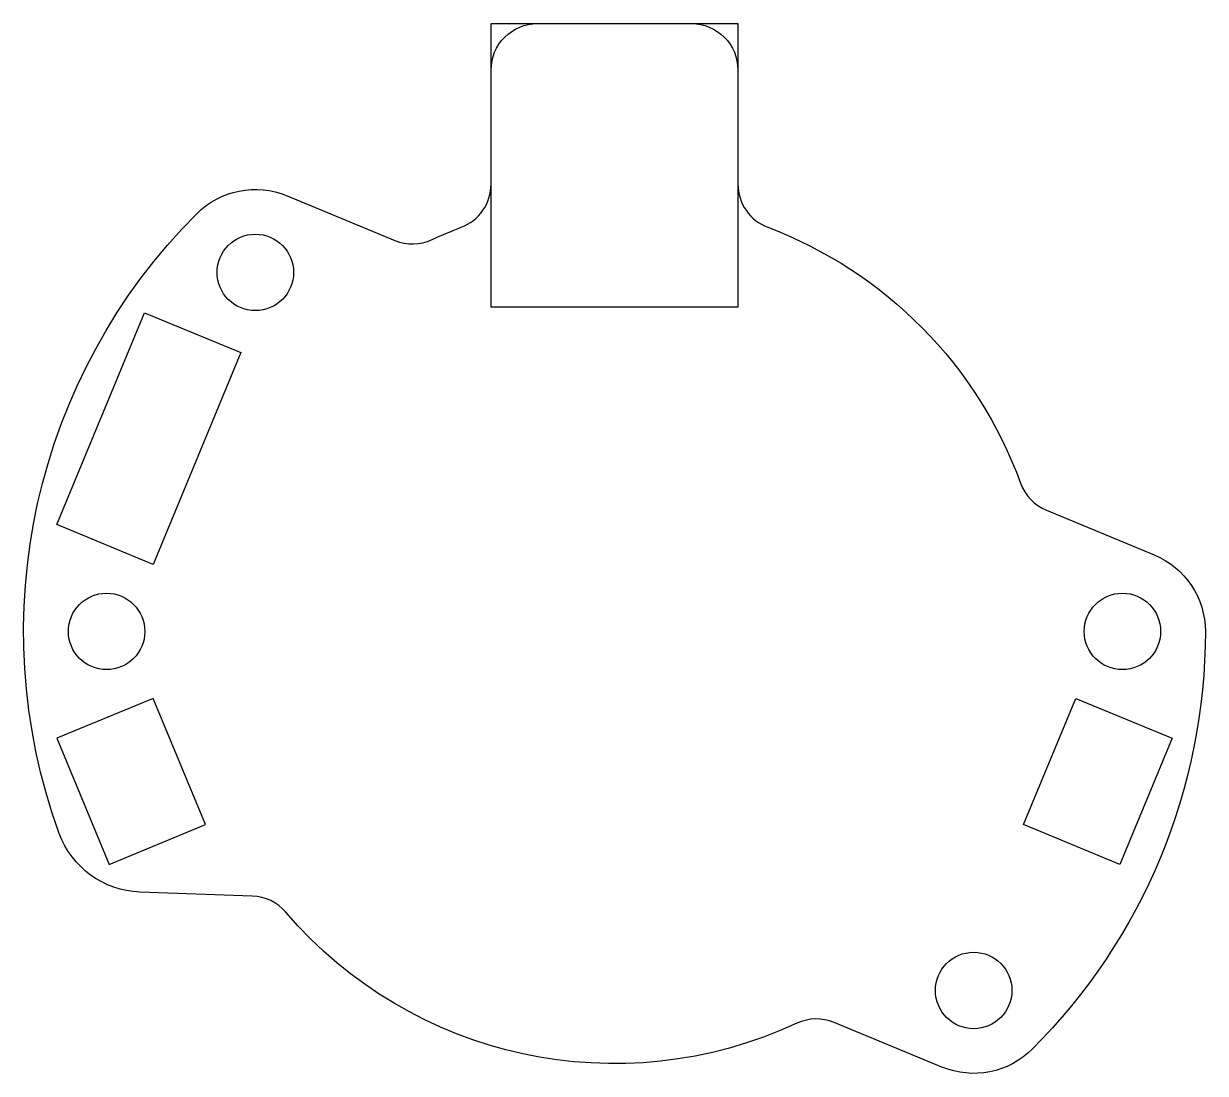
# Model space of a CAD drawing. Header units: millimetres. Extents: x -25.5 to 25.5, y -19.1 to 26.2.
import ezdxf

# ---------------------------------------------------------------- set-up
doc = ezdxf.new("R2010")
doc.units = ezdxf.units.MM
doc.layers.get('0').update_dxf_attribs({"linetype": 'CONTINUOUS'})

msp = doc.modelspace()

# ---------------------------------------------------------------- linework, layer by layer
for p, q in [((-5.325, 14), (-5.325, 26.24)), ((-5.325, 26.24), (5.325, 26.24)), ((5.325, 26.24), (5.325, 14)), ((5.325, 14), (-5.325, 14)), ((-24.067, 4.611), (-20.279, 13.758)), ((-20.279, 13.758), (-16.121, 12.036)), ((-16.121, 12.036), (-19.91, 2.889)), ((-19.91, 2.889), (-24.067, 4.611)), ((-19.91, -2.889), (-24.067, -4.611)), ((-17.652, -8.34), (-19.91, -2.889)), ((17.652, -8.34), (19.91, -2.889)), ((19.91, -2.889), (24.067, -4.611)), ((-24.067, -4.611), (-21.81, -10.062)), ((24.067, -4.611), (21.81, -10.062)), ((-21.81, -10.062), (-17.652, -8.34)), ((21.81, -10.062), (17.652, -8.34))]:
    msp.add_line(p, q)
msp.add_lwpolyline([(3.325, 26.24, -0.414214), (5.325, 24.24), (5.325, 19.316, 0.311619), (6.616, 17.446, -0.217976), (17.528, 6.395, 0.210072), (18.641, 5.233), (23.29, 3.307, -0.303347), (25.5, 0, -0.198912), (18.031, -18.031, -0.303347), (14.13, -18.807), (9.481, -16.882, 0.210072), (7.872, -16.916, -0.336699), (-14.183, -12.123, 0.210075), (-15.633, -11.424), (-20.48, -11.252, -0.305621), (-23.962, -8.722, -0.291473), (-18.031, 18.031, -0.303347), (-14.13, 18.807), (-9.481, 16.882, 0.210072), (-7.872, 16.916, -0.018272), (-6.616, 17.446, 0.311619), (-5.325, 19.316), (-5.325, 24.24, -0.414214), (-3.325, 26.24)], format="xyb", close=True)
for centre in [(-15.5, 15.5), (-21.92, 0), (21.92, 0), (15.5, -15.5)]:
    msp.add_circle(centre, 1.65)

doc.saveas('drawing.dxf')
